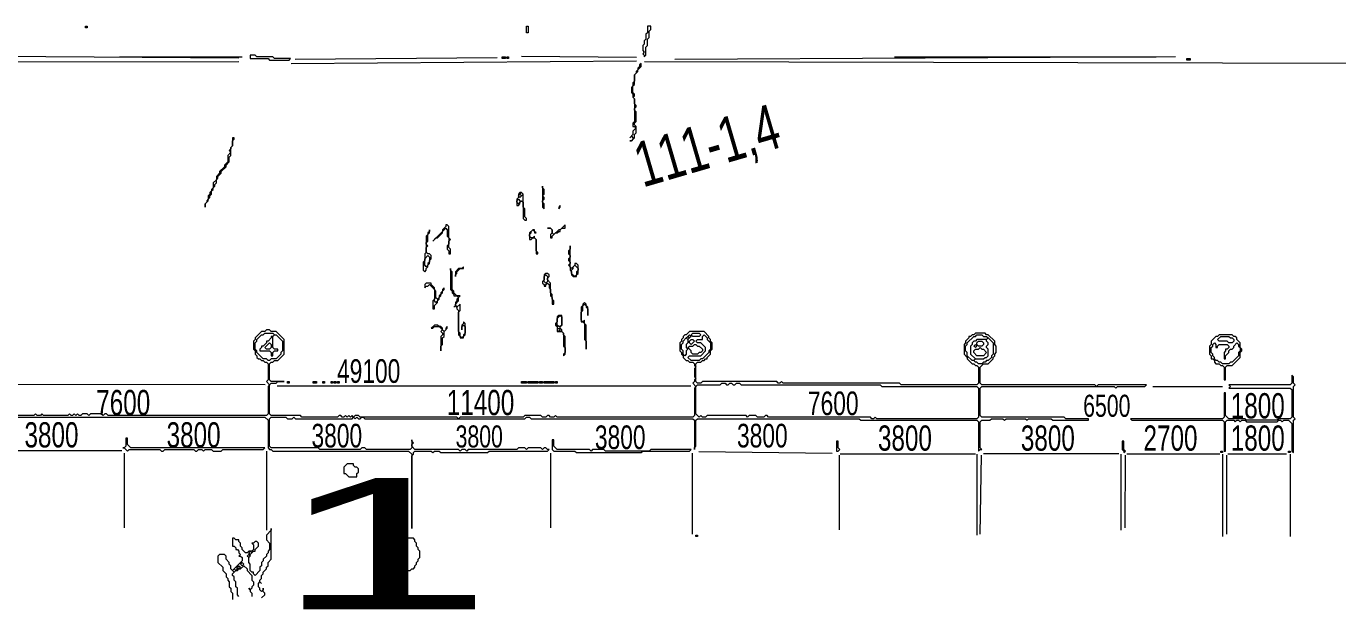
# Model space of a CAD drawing. Extents: x 10 to 1971, y 11 to 1392.
# Drawn here: x 695 to 1507, y 1040 to 1392 of the extents above; entities that cross this region are included whole.
import ezdxf

# ---------------------------------------------------------------- set-up
doc = ezdxf.new("R2010")
doc.units = 0
for name, color, linetype, lineweight in [('OCR_TEXT', 6, 'Continuous', 0), ('TRACE_CURVE', 6, 'Continuous', 0), ('TRACE_STRAIGHT', 5, 'Continuous', 0), ('TRACE_TEXT_SYMBOL', 6, 'Continuous', 0)]:
    doc.layers.add(name, color=color, linetype=linetype, lineweight=lineweight)
doc.styles.add('wqy-unicode', font='wqy-unicode.lff')

msp = doc.modelspace()

# ---------------------------------------------------------------- linework, layer by layer
at = {"layer": 'TRACE_CURVE', "color": 6}
for points in [[(901, 1151), (899, 1151), (898, 1150), (897, 1151), (896, 1150), (895, 1151), (894, 1150), (893, 1151), (892, 1150), (891, 1150), (890, 1151), (889, 1151), (888, 1150), (866, 1150), (865, 1151), (847, 1151), (846, 1152), (846, 1170), (847, 1171), (850, 1171), (851, 1172), (855, 1172), (847, 1172), (846, 1173), (846, 1183), (847, 1184), (848, 1184), (849, 1185), (851, 1185), (855, 1189), (855, 1198), (850, 1203), (847, 1203), (846, 1204), (844, 1204), (843, 1203), (841, 1203), (837, 1199), (837, 1198), (836, 1197), (836, 1192), (837, 1191), (837, 1189), (838, 1188), (838, 1187), (839, 1186), (840, 1186), (841, 1185), (842, 1185), (843, 1184), (844, 1184), (845, 1183), (845, 1173), (844, 1172), (846, 1170), (845, 1169), (845, 1152), (844, 1151), (746, 1151), (745, 1152), (744, 1152), (743, 1151), (742, 1152), (735, 1152)], [(1110, 1172), (1110, 1183), (1111, 1184), (1113, 1184), (1114, 1185), (1115, 1185), (1116, 1186), (1117, 1186), (1117, 1187), (1119, 1189), (1119, 1191), (1120, 1192), (1120, 1196), (1119, 1197), (1119, 1198), (1118, 1199), (1118, 1200), (1115, 1203), (1106, 1203), (1104, 1201), (1103, 1201), (1102, 1200), (1102, 1199), (1101, 1198), (1101, 1197), (1100, 1196), (1100, 1191), (1101, 1190), (1101, 1189), (1102, 1188), (1102, 1187), (1104, 1185), (1105, 1185), (1106, 1184), (1108, 1184), (1109, 1183), (1109, 1182), (1110, 1181), (1109, 1180), (1109, 1175), (1110, 1174), (1109, 1173), (1109, 1172), (1108, 1171), (1110, 1169), (1109, 1168), (1109, 1151), (1108, 1150), (1024, 1150), (1023, 1151), (1022, 1150), (1020, 1150), (1019, 1151), (1018, 1151), (1017, 1150), (1015, 1150), (1014, 1151), (1004, 1151), (1003, 1150), (964, 1150), (963, 1149), (962, 1150), (902, 1150), (901, 1151)], [(1330, 1149), (1331, 1148), (1353, 1148), (1353, 1149), (1339, 1149), (1338, 1150), (1287, 1150), (1286, 1151), (1286, 1168), (1287, 1169), (1369, 1169), (1370, 1168), (1371, 1169), (1388, 1169), (1389, 1170), (1359, 1170), (1358, 1169), (1357, 1170), (1287, 1170), (1286, 1171), (1286, 1181), (1288, 1183), (1291, 1183), (1294, 1186), (1294, 1187), (1295, 1188), (1295, 1189), (1296, 1190), (1296, 1194), (1295, 1195), (1295, 1197), (1291, 1201), (1290, 1201), (1289, 1202), (1283, 1202), (1282, 1201), (1281, 1201), (1280, 1200), (1279, 1200), (1279, 1199), (1277, 1197), (1277, 1196), (1276, 1195), (1276, 1189), (1278, 1187), (1278, 1186), (1281, 1183), (1282, 1183), (1283, 1182), (1284, 1182), (1285, 1181), (1285, 1171), (1284, 1170), (1237, 1170), (1236, 1171), (1164, 1171), (1163, 1172), (1162, 1171), (1161, 1171), (1160, 1172), (1114, 1172), (1113, 1171), (1111, 1171), (1110, 1172)], [(671, 1150), (843, 1150), (845, 1148), (845, 1131), (846, 1130), (847, 1130), (848, 1129), (932, 1129), (934, 1127), (934, 1081), (934, 1126), (935, 1127), (935, 1128), (936, 1129), (946, 1129), (947, 1128), (948, 1129), (951, 1129), (952, 1128), (981, 1128), (982, 1129), (1018, 1129), (1019, 1130), (1018, 1130), (1017, 1131), (1016, 1131), (1015, 1130), (1014, 1131), (1006, 1131), (1005, 1130), (1004, 1131), (1000, 1131), (999, 1130), (969, 1130), (968, 1129), (967, 1130), (965, 1130), (964, 1129)], [(735, 1152), (734, 1151), (733, 1152), (730, 1152), (729, 1151), (728, 1151), (727, 1152), (726, 1151), (725, 1152), (724, 1151), (723, 1151), (722, 1152), (721, 1151), (706, 1151), (705, 1152), (704, 1151), (702, 1151), (701, 1152), (700, 1151), (672, 1151)], [(964, 1129), (963, 1130), (936, 1130), (934, 1132), (934, 1133), (935, 1134), (934, 1135), (934, 1136), (934, 1131), (933, 1130), (906, 1130), (905, 1131), (903, 1131), (902, 1130), (877, 1130), (876, 1131), (847, 1131), (846, 1132), (846, 1149), (847, 1150), (856, 1150), (857, 1149), (860, 1149), (861, 1150), (862, 1149), (897, 1149), (898, 1150), (899, 1149), (900, 1150), (901, 1149), (902, 1149), (903, 1150), (904, 1150), (905, 1149), (1004, 1149), (1005, 1150), (1007, 1150), (1008, 1149), (1108, 1149), (1109, 1148), (1109, 1130), (1109, 1131), (1110, 1132), (1110, 1148), (1111, 1149), (1211, 1149), (1212, 1148), (1284, 1148), (1285, 1147), (1285, 1129), (1286, 1130), (1287, 1130), (1286, 1131), (1286, 1147), (1287, 1148), (1292, 1148), (1293, 1149), (1300, 1149), (1301, 1148), (1302, 1149), (1314, 1149), (1315, 1148), (1316, 1149), (1330, 1149)], [(847, 1081), (847, 1080), (844, 1077), (844, 1074), (846, 1072), (846, 1068), (845, 1067), (845, 1066), (844, 1065), (844, 1064), (842, 1062), (842, 1061), (841, 1060), (841, 1058), (840, 1057), (840, 1055), (837, 1052), (836, 1053), (836, 1054), (835, 1054), (834, 1055), (834, 1059), (833, 1060), (833, 1063), (834, 1064), (834, 1065), (836, 1067), (837, 1067), (837, 1068), (839, 1070), (839, 1072), (838, 1073), (837, 1073), (836, 1072), (835, 1072), (836, 1071), (836, 1068), (835, 1067), (833, 1067), (832, 1066), (831, 1066), (829, 1068), (829, 1069), (828, 1070), (828, 1072), (827, 1073), (827, 1074), (825, 1074), (824, 1075), (823, 1075), (823, 1070), (824, 1070), (825, 1069), (825, 1068), (826, 1068), (827, 1067), (827, 1066), (828, 1065), (827, 1064), (828, 1064), (829, 1063), (829, 1061), (823, 1055), (822, 1056)], [(840, 1044), (839, 1045), (839, 1047), (840, 1048), (841, 1047), (840, 1048), (840, 1049), (841, 1050), (841, 1052), (842, 1053), (842, 1054), (844, 1056), (844, 1057), (845, 1058), (845, 1060), (847, 1062), (847, 1081)], [(822, 1056), (822, 1058), (821, 1059), (821, 1060), (819, 1062), (819, 1064), (818, 1065), (815, 1065), (814, 1064), (814, 1060), (817, 1057), (817, 1055), (819, 1053), (819, 1051), (820, 1050), (820, 1049), (821, 1048), (821, 1045), (822, 1044), (822, 1042), (823, 1041), (823, 1037)], [(827, 1039), (826, 1040), (826, 1044), (825, 1045), (825, 1048), (824, 1049), (824, 1051), (823, 1052), (823, 1053), (825, 1055), (826, 1055), (827, 1056), (828, 1056), (830, 1058), (832, 1056), (832, 1055), (835, 1052), (835, 1049), (836, 1048), (836, 1046), (835, 1045), (835, 1044), (834, 1043), (833, 1044), (834, 1043), (834, 1042), (835, 1041), (835, 1039)], [(841, 1038), (843, 1040), (843, 1041), (842, 1042), (842, 1044), (842, 1043), (841, 1042), (840, 1043), (840, 1044)]]:
    msp.add_lwpolyline(points, dxfattribs=at)
for points in [[(842, 1201), (843, 1202), (848, 1202), (849, 1201), (848, 1200), (847, 1200), (847, 1199), (845, 1197), (844, 1197), (844, 1196), (842, 1194), (841, 1194), (841, 1193), (840, 1192), (840, 1191), (846, 1191), (847, 1190), (847, 1188), (848, 1188), (848, 1190), (849, 1191), (851, 1191), (851, 1192), (849, 1192), (848, 1193), (848, 1200), (849, 1201), (850, 1201), (854, 1197), (854, 1191), (853, 1190), (853, 1189), (850, 1186), (847, 1186), (846, 1185), (845, 1185), (844, 1186), (842, 1186), (838, 1190), (838, 1191), (837, 1192), (837, 1196), (838, 1197), (838, 1198), (841, 1201)], [(846, 1196), (847, 1195), (847, 1193), (846, 1192), (844, 1192), (843, 1193)], [(1104, 1199), (1105, 1198), (1105, 1196), (1104, 1195), (1104, 1193), (1105, 1192), (1104, 1191), (1104, 1189), (1103, 1188), (1102, 1189), (1102, 1191), (1101, 1192), (1101, 1195), (1102, 1196), (1102, 1197)], [(1104, 1199), (1105, 1200), (1106, 1199), (1105, 1198)], [(1114, 1200), (1115, 1201), (1117, 1199), (1117, 1198), (1119, 1196), (1119, 1192), (1118, 1191), (1118, 1190), (1114, 1186), (1113, 1186), (1112, 1185), (1107, 1185), (1105, 1187), (1106, 1188), (1113, 1188), (1116, 1191), (1116, 1193), (1113, 1196), (1111, 1196), (1110, 1197), (1111, 1198), (1114, 1198)], [(1105, 1200), (1106, 1201), (1107, 1200), (1106, 1199)], [(1108, 1194), (1109, 1195), (1110, 1195), (1111, 1194), (1112, 1194), (1114, 1192), (1114, 1191), (1113, 1190), (1112, 1190), (1111, 1189), (1108, 1189), (1107, 1190), (1107, 1191), (1105, 1193), (1106, 1194)], [(1106, 1197), (1107, 1198), (1108, 1198), (1109, 1197), (1107, 1195), (1106, 1196)], [(1107, 1201), (1108, 1202), (1112, 1202), (1113, 1201), (1112, 1200), (1108, 1200)], [(1283, 1200), (1284, 1201), (1287, 1201), (1288, 1200), (1290, 1200), (1291, 1199), (1290, 1198), (1284, 1198), (1283, 1197), (1282, 1197), (1281, 1196), (1281, 1195), (1280, 1194), (1280, 1189), (1283, 1186), (1282, 1185), (1281, 1185), (1278, 1188), (1278, 1190), (1277, 1191), (1277, 1194), (1278, 1195), (1278, 1196), (1282, 1200)], [(1290, 1198), (1291, 1199), (1294, 1196), (1294, 1189), (1293, 1188), (1293, 1187), (1291, 1185), (1290, 1185), (1289, 1184), (1288, 1184), (1287, 1183), (1285, 1183), (1284, 1184), (1283, 1184), (1282, 1185), (1283, 1186), (1288, 1186), (1289, 1187), (1290, 1187), (1291, 1188), (1291, 1192), (1290, 1193), (1290, 1194), (1291, 1195), (1291, 1196), (1290, 1197)], [(1282, 1194), (1283, 1195), (1284, 1194), (1283, 1193)], [(1284, 1196), (1285, 1197), (1287, 1197), (1288, 1196), (1288, 1195), (1287, 1194), (1285, 1194), (1284, 1195)], [(1285, 1192), (1286, 1193), (1287, 1192), (1288, 1192), (1290, 1190), (1288, 1188), (1284, 1188), (1282, 1190), (1282, 1191), (1283, 1192)], [(1125, 1170), (1126, 1171), (1128, 1171), (1129, 1170), (1130, 1170), (1131, 1171), (1132, 1171), (1133, 1170), (1134, 1170), (1135, 1171), (1137, 1171), (1138, 1170), (1224, 1170), (1225, 1169), (1284, 1169), (1285, 1168), (1285, 1150), (1284, 1149), (1222, 1149), (1221, 1150), (1220, 1149), (1219, 1149), (1218, 1150), (1155, 1150), (1154, 1151), (1153, 1151), (1152, 1150), (1148, 1150), (1147, 1151), (1143, 1151), (1142, 1150), (1141, 1151), (1117, 1151), (1116, 1150), (1114, 1150), (1113, 1151), (1112, 1150), (1110, 1152), (1110, 1169), (1111, 1170)], [(832, 1064), (833, 1065), (834, 1064), (833, 1063)], [(833, 1066), (834, 1067), (835, 1066), (834, 1065)], [(823, 1055), (824, 1056), (825, 1055), (824, 1054)], [(824, 1056), (825, 1057), (826, 1056), (825, 1055)], [(826, 1057), (827, 1058), (828, 1057), (827, 1056)], [(828, 1059), (829, 1060), (830, 1059), (829, 1058)]]:
    msp.add_lwpolyline(points, close=True, dxfattribs=at)
at = {"layer": 'TRACE_STRAIGHT', "color": 5}
for p, q in [((439.38, 1374.77), (826.87, 1372.49)), ((753, 1373), (829, 1373)), ((1001.86, 1373.37), (1073.13, 1372.77)), ((1096.87, 1371.71), (1406.89, 1373.22)), ((1233, 1373), (1395, 1373)), ((680.38, 1369.87), (826.88, 1370.2)), ((859.37, 1368.86), (1073.12, 1370.5)), ((861.87, 1371.53), (986.89, 1372.56)), ((1078.12, 1370.15), (1671.88, 1368.67)), ((671.87, 1170.3), (843.12, 1170.27)), ((850.62, 1169.31), (1106.88, 1169.33)), ((1393, 1169), (1436, 1169)), ((671.87, 1129.35), (754.38, 1129.34)), ((844, 1129), (844, 1080)), ((756.06, 1081.37), (756.11, 1127.63)), ((1020.1, 1081.37), (1020.19, 1127.63)), ((1107.85, 1077.62), (1107.88, 1127.63)), ((1111.87, 1128.75), (1194.39, 1127.6)), ((1198.57, 1126.38), (1198.65, 1080.12)), ((1199.38, 1127.3), (1283.12, 1127.3)), ((1284, 1127), (1284, 1077)), ((1286.09, 1077.62), (1286.91, 1126.37)), ((1288.12, 1127.37), (1371.88, 1127.37)), ((1373, 1127), (1373, 1080)), ((1375.79, 1081.37), (1375.93, 1126.37)), ((1376.87, 1127.31), (1434.38, 1127.28)), ((1436, 1127), (1436, 1076)), ((1438.58, 1126.38), (1438.62, 1077.62)), ((1439.37, 1127.31), (1475.63, 1127.25)), ((1478, 1127), (1478, 1076))]:
    msp.add_line(p, q, dxfattribs=at)
at = {"layer": 'TRACE_TEXT_SYMBOL', "color": 6}
for points in [[(732, 1392), (733, 1392), (733, 1391), (732, 1391)], [(1005, 1392), (1006, 1392), (1006, 1388), (1005, 1388)], [(1080, 1392), (1080, 1388), (1079, 1387), (1079, 1384), (1078, 1383), (1078, 1381), (1077, 1380), (1077, 1377), (1078, 1376), (1077, 1375), (1078, 1374), (1078, 1373), (1079, 1374), (1079, 1379), (1080, 1380), (1080, 1384), (1081, 1385), (1081, 1389), (1082, 1390), (1082, 1392)], [(834, 1374), (834, 1372), (845, 1372), (846, 1371), (858, 1371), (859, 1372), (849, 1372), (848, 1373), (838, 1373), (837, 1374)], [(990, 1373), (992, 1373), (992, 1372), (990, 1372)], [(993, 1373), (994, 1373), (994, 1372), (993, 1372)], [(1076, 1369), (1075, 1368), (1075, 1367), (1074, 1366), (1074, 1365), (1073, 1364), (1073, 1363), (1072, 1362), (1072, 1358), (1071, 1357), (1071, 1355), (1070, 1354), (1070, 1351), (1071, 1350), (1071, 1348), (1072, 1347), (1072, 1333), (1071, 1332), (1071, 1330), (1072, 1330), (1073, 1329), (1071, 1327), (1071, 1325), (1069, 1323), (1070, 1324), (1071, 1323), (1071, 1322), (1070, 1321), (1069, 1321), (1070, 1321), (1072, 1323), (1072, 1325), (1073, 1326), (1073, 1330), (1072, 1331), (1072, 1332), (1073, 1333), (1073, 1339), (1072, 1340), (1072, 1341), (1073, 1342), (1073, 1343), (1072, 1344), (1072, 1347), (1071, 1348), (1072, 1349), (1072, 1350), (1071, 1351), (1071, 1355), (1072, 1356), (1072, 1362), (1074, 1364), (1074, 1365), (1076, 1367)], [(1414, 1372), (1416, 1372), (1416, 1371), (1414, 1371)], [(823, 1323), (823, 1318), (822, 1317), (822, 1316), (821, 1315), (822, 1314), (820, 1312), (820, 1308), (818, 1306), (818, 1305), (815, 1302), (815, 1301), (813, 1299), (813, 1297), (811, 1295), (811, 1292), (810, 1291), (810, 1290), (809, 1289), (809, 1288), (808, 1287), (808, 1285), (807, 1284), (807, 1283), (806, 1282), (806, 1280), (806, 1282), (808, 1284), (808, 1285), (809, 1286), (809, 1287), (810, 1288), (810, 1290), (811, 1291), (811, 1292), (812, 1293), (812, 1294), (813, 1295), (813, 1297), (814, 1298), (814, 1299), (816, 1301), (816, 1302), (819, 1305), (819, 1306), (821, 1308), (821, 1311), (822, 1312), (822, 1317), (823, 1318), (823, 1321), (824, 1322), (824, 1323)], [(1015, 1293), (1015, 1280), (1016, 1279), (1016, 1282), (1015, 1283), (1015, 1284), (1016, 1285), (1016, 1286), (1015, 1287), (1016, 1288), (1016, 1291), (1015, 1292)], [(1001, 1289), (1000, 1288), (1000, 1286), (999, 1285), (999, 1281), (1000, 1281), (1001, 1282), (1001, 1283), (1002, 1284), (1003, 1283), (1003, 1273), (1004, 1272), (1005, 1272), (1005, 1273), (1004, 1274), (1004, 1279), (1003, 1280), (1003, 1288), (1002, 1289)], [(999, 1284), (1000, 1285), (1001, 1284), (1001, 1283), (1000, 1282), (999, 1283)], [(1000, 1287), (1001, 1288), (1002, 1287), (1001, 1286)], [(1001, 1288), (1002, 1289), (1003, 1288), (1002, 1287)], [(1026, 1281), (1025, 1280), (1025, 1279), (1026, 1280)], [(955, 1269), (955, 1268), (953, 1266), (953, 1265), (947, 1259), (949, 1261), (950, 1261), (953, 1264), (953, 1265), (955, 1267), (956, 1266), (956, 1262), (957, 1261), (957, 1257), (956, 1256), (956, 1254), (957, 1253), (957, 1251), (958, 1251), (958, 1254), (957, 1255), (957, 1259), (958, 1260), (957, 1261), (957, 1268), (956, 1269)], [(1029, 1269), (1026, 1266), (1025, 1266), (1022, 1263), (1021, 1264), (1021, 1266), (1020, 1267), (1018, 1267), (1020, 1267), (1021, 1266), (1021, 1264), (1020, 1263), (1020, 1261), (1021, 1261), (1021, 1262), (1023, 1264), (1024, 1264), (1025, 1265), (1026, 1265), (1026, 1266), (1027, 1267), (1029, 1267)], [(945, 1266), (945, 1265), (944, 1264), (944, 1263), (943, 1262), (943, 1252), (942, 1251), (942, 1247), (941, 1246), (941, 1241), (942, 1240), (943, 1241), (943, 1242), (944, 1243), (944, 1244), (945, 1245), (945, 1247), (946, 1248), (946, 1250), (945, 1251), (944, 1251), (943, 1252), (943, 1255), (944, 1256), (943, 1257), (943, 1258), (944, 1259), (944, 1263), (945, 1264)], [(1009, 1266), (1007, 1264), (1007, 1260), (1008, 1260), (1009, 1261), (1010, 1261), (1011, 1260), (1011, 1251), (1012, 1251), (1012, 1252), (1011, 1253), (1011, 1260), (1010, 1261), (1010, 1262), (1009, 1261), (1008, 1261), (1007, 1262), (1007, 1263), (1008, 1264), (1008, 1265), (1009, 1266), (1010, 1265), (1010, 1264), (1011, 1264), (1010, 1265), (1010, 1266)], [(1032, 1256), (1032, 1254), (1031, 1253), (1031, 1251), (1032, 1250), (1032, 1249), (1031, 1248), (1031, 1247), (1032, 1246), (1032, 1245), (1031, 1244), (1032, 1243), (1032, 1241), (1033, 1240), (1033, 1238), (1034, 1237), (1036, 1237), (1036, 1238), (1037, 1239), (1037, 1244), (1036, 1245), (1035, 1245), (1035, 1244), (1033, 1242), (1032, 1243)], [(944, 1250), (945, 1249), (945, 1246), (944, 1245), (944, 1244), (943, 1243), (942, 1244), (942, 1248)], [(966, 1243), (965, 1242), (963, 1242), (961, 1240), (961, 1237), (961, 1238), (962, 1239), (962, 1240), (964, 1242), (966, 1242)], [(1034, 1243), (1035, 1244), (1037, 1242), (1037, 1241), (1036, 1240), (1036, 1238), (1035, 1237), (1033, 1239), (1033, 1241), (1034, 1242)], [(958, 1242), (958, 1229), (959, 1228), (959, 1227), (960, 1226), (960, 1225), (962, 1225), (963, 1224), (962, 1223), (962, 1222), (961, 1221), (961, 1219), (960, 1218), (961, 1219), (962, 1218), (962, 1217), (963, 1216), (963, 1201), (964, 1200), (964, 1199), (966, 1199), (966, 1200), (967, 1201), (967, 1208), (966, 1209), (966, 1208), (965, 1207), (965, 1204), (965, 1206), (966, 1207), (967, 1206), (967, 1202), (966, 1201), (966, 1200), (965, 1199), (964, 1200), (964, 1202), (963, 1203), (963, 1215), (964, 1216), (964, 1220), (962, 1218), (961, 1219), (961, 1220), (963, 1222), (963, 1224), (964, 1225), (962, 1225), (960, 1227), (960, 1228), (959, 1229), (959, 1240), (958, 1241)], [(1017, 1239), (1016, 1238), (1016, 1235), (1015, 1234), (1015, 1233), (1016, 1232), (1016, 1231), (1017, 1231), (1017, 1232), (1018, 1233), (1019, 1232), (1019, 1230), (1020, 1229), (1020, 1225), (1021, 1224), (1021, 1220), (1022, 1220), (1022, 1222), (1021, 1223), (1021, 1226), (1020, 1227), (1020, 1233), (1018, 1235), (1018, 1236), (1019, 1237), (1019, 1238), (1018, 1239)], [(1016, 1237), (1017, 1238), (1018, 1237), (1018, 1234), (1017, 1233), (1016, 1234)], [(943, 1233), (942, 1232), (942, 1230), (943, 1231), (944, 1231), (945, 1232), (948, 1229), (948, 1223), (947, 1222), (947, 1217), (948, 1217), (948, 1219), (950, 1221), (950, 1222), (951, 1223), (951, 1224), (952, 1225), (952, 1226), (953, 1227), (953, 1228), (954, 1229), (954, 1230), (953, 1229), (953, 1228), (952, 1227), (952, 1226), (951, 1225), (951, 1224), (950, 1223), (949, 1224), (949, 1228), (948, 1229), (948, 1230), (946, 1232), (946, 1233)], [(948, 1223), (949, 1224), (950, 1223), (950, 1222), (949, 1221), (948, 1222)], [(1041, 1221), (1040, 1220), (1040, 1219), (1039, 1218), (1039, 1209), (1040, 1209), (1041, 1208), (1041, 1198), (1042, 1197), (1042, 1192), (1042, 1207), (1041, 1208), (1041, 1210), (1040, 1209), (1039, 1210), (1039, 1215), (1040, 1216), (1040, 1219), (1041, 1220), (1042, 1219), (1042, 1218), (1043, 1217), (1043, 1213), (1043, 1218), (1042, 1219), (1042, 1220)], [(1025, 1213), (1024, 1212), (1024, 1209), (1023, 1208), (1023, 1207), (1024, 1206), (1024, 1203), (1027, 1203), (1028, 1202), (1028, 1194), (1029, 1193), (1029, 1190), (1028, 1189), (1028, 1188), (1029, 1189), (1029, 1200), (1028, 1201), (1028, 1202), (1027, 1203), (1027, 1204), (1026, 1205), (1026, 1206), (1027, 1207), (1027, 1213)], [(1026, 1213), (1027, 1212), (1027, 1207), (1026, 1206), (1025, 1206), (1024, 1207), (1024, 1211)], [(948, 1207), (946, 1205), (947, 1205), (948, 1206), (951, 1206), (953, 1204), (952, 1203), (953, 1202), (953, 1201), (952, 1200), (952, 1191), (952, 1194), (953, 1195), (953, 1199), (954, 1200), (954, 1203), (956, 1205), (956, 1206), (955, 1205), (955, 1204), (954, 1203), (953, 1204), (953, 1205), (952, 1206), (951, 1206), (950, 1207)], [(1024, 1204), (1025, 1205), (1026, 1204), (1025, 1203)], [(1434, 1201), (1433, 1200), (1432, 1200), (1429, 1197), (1429, 1195), (1428, 1194), (1428, 1189), (1429, 1188), (1429, 1186), (1430, 1186), (1431, 1185), (1431, 1184), (1432, 1183), (1434, 1183), (1435, 1182), (1436, 1182), (1437, 1181), (1437, 1173), (1438, 1173), (1438, 1181), (1439, 1182), (1442, 1182), (1447, 1187), (1447, 1190), (1448, 1191), (1448, 1192), (1447, 1193), (1447, 1196), (1445, 1198), (1445, 1199), (1444, 1200), (1443, 1200), (1442, 1201)], [(1430, 1195), (1431, 1196), (1432, 1195), (1432, 1193), (1433, 1193), (1433, 1194), (1434, 1195), (1439, 1195), (1440, 1194), (1440, 1193), (1439, 1192), (1438, 1192), (1438, 1191), (1437, 1190), (1437, 1186), (1438, 1186), (1438, 1188), (1440, 1190), (1440, 1191), (1441, 1192), (1442, 1192), (1443, 1193), (1443, 1194), (1445, 1196), (1446, 1195), (1446, 1194), (1447, 1193), (1447, 1191), (1446, 1190), (1446, 1188), (1442, 1184), (1441, 1184), (1440, 1183), (1436, 1183), (1435, 1184), (1434, 1184), (1433, 1185), (1432, 1185), (1431, 1186), (1431, 1187), (1430, 1188), (1430, 1189), (1429, 1190), (1429, 1193), (1430, 1194)], [(1435, 1200), (1440, 1200), (1441, 1199), (1442, 1199), (1443, 1198), (1443, 1197), (1442, 1196), (1440, 1196), (1439, 1197), (1434, 1197), (1433, 1198)], [(857, 1172), (858, 1172), (858, 1171), (857, 1171)], [(873, 1172), (875, 1172), (875, 1171), (873, 1171)], [(879, 1172), (880, 1172), (880, 1171), (879, 1171)], [(884, 1172), (885, 1172), (885, 1171), (884, 1171)], [(886, 1172), (887, 1172), (887, 1171), (886, 1171)], [(888, 1172), (889, 1172), (889, 1171), (888, 1171)], [(1002, 1172), (1005, 1172), (1005, 1171), (1002, 1171)], [(1006, 1172), (1012, 1172), (1012, 1171), (1006, 1171)], [(1013, 1172), (1015, 1172), (1015, 1171), (1013, 1171)], [(1016, 1172), (1022, 1172), (1022, 1171), (1016, 1171)], [(1023, 1172), (1024, 1172), (1024, 1171), (1023, 1171)], [(1479, 1176), (1479, 1171), (1478, 1170), (1440, 1170), (1441, 1169), (1440, 1168), (1478, 1168), (1479, 1167), (1479, 1150), (1478, 1149), (1471, 1149), (1470, 1148), (1451, 1148), (1450, 1149), (1440, 1149), (1438, 1151), (1438, 1165), (1437, 1165), (1437, 1150), (1436, 1149), (1379, 1149), (1380, 1148), (1436, 1148), (1437, 1147), (1437, 1129), (1438, 1129), (1438, 1147), (1439, 1148), (1443, 1148), (1444, 1147), (1445, 1148), (1446, 1148), (1447, 1147), (1448, 1148), (1450, 1148), (1451, 1147), (1470, 1147), (1471, 1148), (1472, 1148), (1473, 1147), (1474, 1148), (1477, 1148), (1479, 1146), (1479, 1129), (1480, 1128), (1480, 1148), (1481, 1149), (1480, 1150), (1480, 1169), (1481, 1170), (1480, 1171), (1480, 1175)], [(757, 1137), (757, 1132), (756, 1131), (755, 1131), (756, 1131), (758, 1129), (759, 1130), (778, 1130), (779, 1129), (780, 1129), (781, 1130), (799, 1130), (800, 1129), (801, 1129), (802, 1130), (804, 1130), (805, 1129), (806, 1130), (810, 1130), (811, 1129), (816, 1129), (817, 1130), (842, 1130), (843, 1131), (760, 1131), (758, 1133), (758, 1137)], [(1021, 1136), (1021, 1130), (1022, 1129), (1035, 1129), (1036, 1128), (1076, 1128), (1077, 1129), (1106, 1129), (1107, 1130), (1082, 1130), (1081, 1129), (1054, 1129), (1053, 1130), (1046, 1130), (1045, 1129), (1044, 1130), (1024, 1130), (1022, 1132), (1022, 1136)], [(1197, 1135), (1197, 1129), (1198, 1129), (1199, 1130), (1198, 1131), (1198, 1135)], [(1374, 1135), (1374, 1130), (1375, 1129), (1375, 1128), (1376, 1129), (1375, 1130), (1375, 1135)], [(1435, 1129), (1436, 1129), (1436, 1128), (1435, 1128)], [(1477, 1129), (1478, 1129), (1478, 1128), (1477, 1128)], [(894, 1121), (892, 1119), (892, 1115), (893, 1115), (895, 1113), (900, 1113), (900, 1115), (901, 1116), (901, 1118), (900, 1119), (899, 1119), (898, 1120), (898, 1121)], [(916, 1093), (917, 1093), (917, 1092), (916, 1092)], [(1110, 1077), (1111, 1077), (1111, 1076), (1110, 1076)]]:
    msp.add_lwpolyline(points, close=True, dxfattribs=at)
for points in [[(926, 1094), (924, 1092), (923, 1092), (922, 1091), (922, 1089), (920, 1087), (919, 1087), (919, 1086), (917, 1084), (916, 1084), (916, 1075), (917, 1076), (918, 1076), (919, 1075), (918, 1074), (918, 1070), (917, 1069), (917, 1064), (918, 1063), (921, 1063), (922, 1064), (923, 1064), (925, 1066), (926, 1066), (927, 1067), (928, 1066), (928, 1064), (927, 1063), (927, 1061), (926, 1060), (926, 1058), (925, 1057), (925, 1054), (924, 1053), (924, 1046), (924, 1047), (926, 1049), (926, 1050), (927, 1051), (927, 1052), (928, 1053), (928, 1054), (929, 1055), (933, 1055), (934, 1056), (935, 1056), (936, 1057), (936, 1058), (937, 1059), (937, 1060), (938, 1061), (938, 1062), (939, 1063), (939, 1067), (938, 1068), (938, 1069), (937, 1070), (937, 1072), (936, 1073), (936, 1074), (935, 1075), (929, 1075), (928, 1074), (927, 1074)], [(927, 1074), (926, 1073), (925, 1073), (923, 1071), (922, 1071), (921, 1072), (921, 1074), (922, 1075), (922, 1077), (924, 1079), (924, 1080), (926, 1082), (926, 1083), (927, 1084), (927, 1085), (931, 1089), (931, 1091), (930, 1092), (930, 1093), (929, 1094), (926, 1094)]]:
    msp.add_lwpolyline(points, dxfattribs=at)

# ---------------------------------------------------------------- texts
at = {"layer": 'OCR_TEXT', "color": 6, "style": 'wqy-unicode', "width": 0.72}
msp.add_text('111-1,4', height=27.871, rotation=16.2721, dxfattribs=at).set_placement((1077.05, 1292.07))
at = {"layer": 'OCR_TEXT', "color": 6, "style": 'wqy-unicode'}
for s, height, width, p in [('49100', 14.642, 0.72, (887.71, 1171.2)), ('7600', 15.618, 0.72, (738.59, 1151.21)), ('11400', 15.618, 0.72, (955.68, 1151.21)), ('7600', 14.642, 0.72, (1179.33, 1151.2)), ('6500', 13.666, 0.72, (1349.77, 1150.18)), ('1800', 15.618, 0.72, (1441.16, 1149.21)), ('3800', 15.618, 0.72, (694.17, 1131.21)), ('3800', 15.618, 0.72, (782.17, 1131.21)), ('3800', 14.642, 0.72, (871.91, 1131.2)), ('3800', 14.642, 0.72, (1135.41, 1131.2)), ('3800', 13.666, 0.72, (961.15, 1131.18)), ('3800', 14.642, 0.72, (1047.41, 1130.2)), ('3800', 15.618, 0.72, (1222.67, 1129.21)), ('3800', 15.618, 0.72, (1311.17, 1129.21)), ('2700', 15.618, 0.72, (1387.13, 1129.21)), ('1800', 15.618, 0.72, (1441.16, 1129.21)), ('1', 81.36, 2.26647, (848, 1031))]:
    msp.add_text(s, height=height, dxfattribs=dict(at, width=width)).set_placement(p)

doc.saveas('drawing.dxf')
